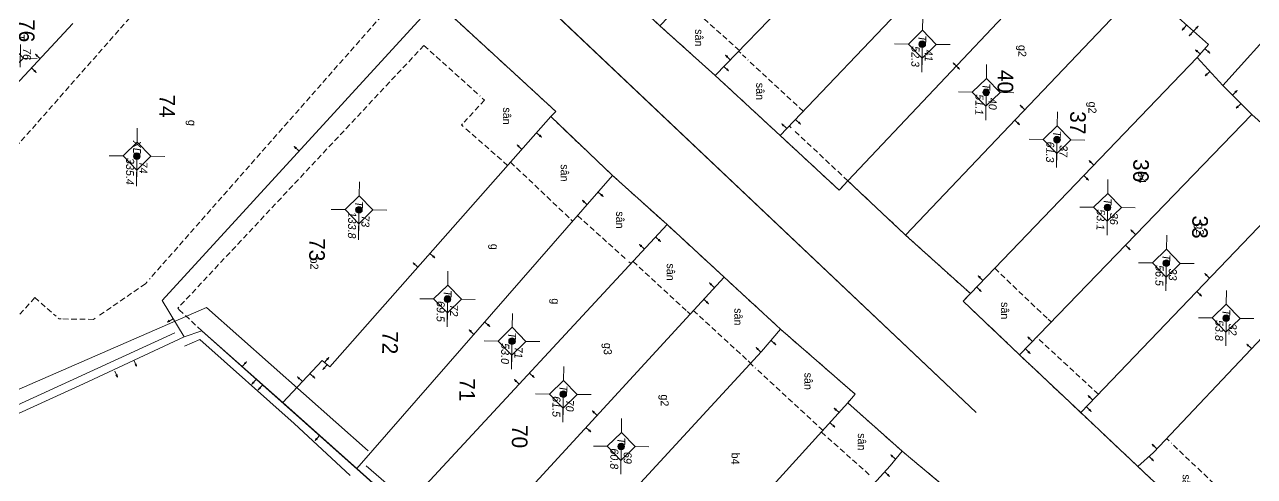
# Model space of a CAD drawing. Extents: x 601689 to 602595, y 1189742 to 1190763.
# Drawn here: x 602062.5 to 602117.8, y 1190555.5 to 1190575.8 of the extents above; entities that cross this region are included whole.
import ezdxf
from ezdxf.enums import TextEntityAlignment as Align

# ---------------------------------------------------------------- set-up
doc = ezdxf.new("R2010")
doc.units = 0
doc.header["$MEASUREMENT"] = 0
doc.linetypes.add('HIDDEN', pattern=[0.375, 0.25, -0.125])
for name, color, linetype in [('10', 250, 'Continuous'), ('11', 7, 'Continuous'), ('13', 7, 'Continuous'), ('14', 7, 'Continuous'), ('15', 7, 'Continuous'), ('16', 7, 'Continuous'), ('22', 7, 'Continuous'), ('53', 7, 'Continuous'), ('57', 7, 'Continuous')]:
    doc.layers.add(name, color=color, linetype=linetype)
doc.layers.get('0').off()
doc.styles.add('TXT', font='vnshx.shx')

# ---------------------------------------------------------------- blocks, each defined once
blk = doc.blocks.new('NH3R')
at = {"layer": '16', "color": 7, "linetype": 'Continuous', "lineweight": 0}
for p, q in [((0, 0), (0.297, -0.005)), ((0.297, -0.005), (0.186, 0.031)), ((0.297, -0.005), (0.189, -0.033))]:
    blk.add_line(p, q, dxfattribs=at)
blk = doc.blocks.new('*M2166216621662166')
at = {"layer": '13', "color": 3, "linetype": 'Continuous', "lineweight": 0}
blk.add_line((602284.042, 1189750.136), (602285.062, 1189750.136), dxfattribs=at)
at = {"layer": '13', "color": 3, "linetype": 'Continuous', "lineweight": 0, "style": 'TXT', "oblique": 7.6055}
for s, p in [('69', (602284.192, 1189750.436)), ('60.8', (602284.042, 1189749.836))]:
    blk.add_text(s, height=0.36, dxfattribs=at).set_placement(p, align=Align.MIDDLE_LEFT)
blk.add_text('T', height=0.36, dxfattribs=at).set_placement((602283.845, 1189750.136), align=Align.MIDDLE_RIGHT)
blk = doc.blocks.new('*M2167216721672167')
at = {"layer": '13', "color": 3, "linetype": 'Continuous', "lineweight": 0}
blk.add_line((602281.735, 1189747.499), (602282.755, 1189747.499), dxfattribs=at)
at = {"layer": '13', "color": 3, "linetype": 'Continuous', "lineweight": 0, "style": 'TXT', "oblique": 7.6055}
for s, p in [('70', (602281.885, 1189747.799)), ('61.5', (602281.735, 1189747.199))]:
    blk.add_text(s, height=0.36, dxfattribs=at).set_placement(p, align=Align.MIDDLE_LEFT)
blk.add_text('T', height=0.36, dxfattribs=at).set_placement((602281.538, 1189747.499), align=Align.MIDDLE_RIGHT)
blk = doc.blocks.new('*M2168216821682168')
at = {"layer": '13', "color": 3, "linetype": 'Continuous', "lineweight": 0}
blk.add_line((602279.387, 1189745.157), (602280.407, 1189745.157), dxfattribs=at)
at = {"layer": '13', "color": 3, "linetype": 'Continuous', "lineweight": 0, "style": 'TXT', "oblique": 7.6055}
for s, p in [('71', (602279.537, 1189745.457)), ('53.0', (602279.387, 1189744.857))]:
    blk.add_text(s, height=0.36, dxfattribs=at).set_placement(p, align=Align.MIDDLE_LEFT)
blk.add_text('T', height=0.36, dxfattribs=at).set_placement((602279.19, 1189745.157), align=Align.MIDDLE_RIGHT)
blk = doc.blocks.new('*M2169216921692169')
at = {"layer": '13', "color": 3, "linetype": 'Continuous', "lineweight": 0}
blk.add_line((602277.535, 1189742.23), (602278.555, 1189742.23), dxfattribs=at)
at = {"layer": '13', "color": 3, "linetype": 'Continuous', "lineweight": 0, "style": 'TXT', "oblique": 7.6055}
blk.add_text('T', height=0.36, dxfattribs=at).set_placement((602277.338, 1189742.23), align=Align.MIDDLE_RIGHT)
for s, p in [('72', (602277.685, 1189742.53)), ('69.5', (602277.535, 1189741.93))]:
    blk.add_text(s, height=0.36, dxfattribs=at).set_placement(p, align=Align.MIDDLE_LEFT)
blk = doc.blocks.new('*M2170217021702170')
at = {"layer": '13', "color": 3, "linetype": 'Continuous', "lineweight": 0}
blk.add_line((602273.582, 1189738.188), (602274.857, 1189738.188), dxfattribs=at)
at = {"layer": '13', "color": 3, "linetype": 'Continuous', "lineweight": 0, "style": 'TXT', "oblique": 7.6055}
for s, p in [('73', (602273.732, 1189738.488)), ('133.8', (602273.582, 1189737.888))]:
    blk.add_text(s, height=0.36, dxfattribs=at).set_placement(p, align=Align.MIDDLE_LEFT)
blk.add_text('T', height=0.36, dxfattribs=at).set_placement((602273.385, 1189738.188), align=Align.MIDDLE_RIGHT)
blk = doc.blocks.new('*M2171217121712171')
at = {"layer": '13', "color": 3, "linetype": 'Continuous', "lineweight": 0}
blk.add_line((602271.316, 1189728.166), (602272.591, 1189728.166), dxfattribs=at)
at = {"layer": '13', "color": 3, "linetype": 'Continuous', "lineweight": 0, "style": 'TXT', "oblique": 7.6055}
for s, p in [('74', (602271.466, 1189728.466)), ('335.4', (602271.316, 1189727.866))]:
    blk.add_text(s, height=0.36, dxfattribs=at).set_placement(p, align=Align.MIDDLE_LEFT)
blk.add_text('XD', height=0.36, dxfattribs=at).set_placement((602271.197, 1189728.166), align=Align.MIDDLE_RIGHT)
blk = doc.blocks.new('*M2173217321732173')
at = {"layer": '13', "color": 3, "linetype": 'Continuous', "lineweight": 0}
blk.add_line((602266.993, 1189722.373), (602268.013, 1189722.373), dxfattribs=at)
at = {"layer": '13', "color": 3, "linetype": 'Continuous', "lineweight": 0, "style": 'TXT', "oblique": 7.6055}
blk.add_text('T', height=0.36, dxfattribs=at).set_placement((602266.796, 1189722.373), align=Align.MIDDLE_RIGHT)
for s, p in [('76', (602267.143, 1189722.673)), ('12.6', (602266.993, 1189722.073))]:
    blk.add_text(s, height=0.36, dxfattribs=at).set_placement(p, align=Align.MIDDLE_LEFT)
blk = doc.blocks.new('CENTRD')
at = {"layer": '11', "linetype": 'Continuous', "lineweight": 0}
h = blk.add_hatch(color=2, dxfattribs=at)
edge = h.paths.add_edge_path()
edge.add_arc((0, 0), 0.15, 0, 360)
at = {"layer": '11', "color": 2, "linetype": 'Continuous', "lineweight": 0}
for p, q in [((0, 1.25), (0, 0.625)), ((0, 0.625), (-0.625, 0)), ((0.625, 0), (0, 0.625)), ((-0.625, 0), (-1.25, 0)), ((-0.625, 0), (0, -0.625)), ((0, -0.625), (0.625, 0)), ((1.25, 0), (0.625, 0)), ((0, -0.625), (0, -1.25))]:
    blk.add_line(p, q, dxfattribs=at)
blk.add_circle((0, 0), 0.15, dxfattribs=at)
blk = doc.blocks.new('NH3')
at = {"layer": '16', "color": 7, "linetype": 'Continuous', "lineweight": 0}
for p, q in [((-0.199, -0.002), (-0.113, 0.021)), ((0.197, -0.012), (0.107, 0.015)), ((-0.199, -0.002), (0.197, -0.012)), ((-0.199, -0.002), (-0.116, -0.035)), ((0.197, -0.012), (0.104, -0.027))]:
    blk.add_line(p, q, dxfattribs=at)
blk = doc.blocks.new('BDONG')
at = {"color": 7, "linetype": 'Continuous', "lineweight": 0}
for p, q in [((0, 0), (0, -1.508)), ((0, 0), (2.759, 0)), ((0.342, 0), (0.342, -1.508)), ((0.797, 0), (0.797, -1.508)), ((1.274, 0), (1.274, -1.508)), ((1.73, 0), (1.73, -1.508)), ((1.753, 0), (1.753, -1.508)), ((2.072, 0), (2.072, -1.508)), ((2.759, 0), (2.759, -1.508)), ((0, -0.308), (1.73, -0.308)), ((1.753, -0.308), (2.759, -0.308)), ((0, -0.458), (1.73, -0.458)), ((1.753, -0.458), (2.759, -0.458)), ((0, -0.608), (1.73, -0.608)), ((1.753, -0.608), (2.759, -0.608)), ((0, -0.758), (1.73, -0.758)), ((1.753, -0.758), (2.759, -0.758)), ((0, -0.908), (1.73, -0.908)), ((1.753, -0.908), (2.759, -0.908)), ((0, -1.058), (1.73, -1.058)), ((1.753, -1.058), (2.759, -1.058)), ((0, -1.208), (1.73, -1.208)), ((1.753, -1.208), (2.759, -1.208)), ((0, -1.358), (1.73, -1.358)), ((1.753, -1.358), (2.759, -1.358)), ((0, -1.508), (1.73, -1.508)), ((1.753, -1.508), (2.759, -1.508))]:
    blk.add_line(p, q, dxfattribs=at)
at = {"color": 7, "linetype": 'Continuous', "lineweight": 0, "style": 'TXT'}
blk.add_text('B%%182ng c%%184c th%%246a bi%%213n %%174%%233ng ', height=0.049998, rotation=360, dxfattribs=at).set_placement((0.008, 0.046))
for s, height, p in [('(D%%239ng cho ch%%216nh l%%253 bi%%213n %%174%%233ng)', 0.054, (1.743, 0.05)), ('s%%232 TT', 0.05, (0.21, -0.099)), ('s%%232 hi%%214u', 0.049998, (0.639, -0.104)), ('s%%232 hi%%214u th%%246a', 0.049998, (1.135, -0.103)), ('s%%232 hi%%214u th%%246a', 0.049998, (1.612, -0.107)), ('s%%232 hi%%214u th%%246a b%%225', 0.049998, (2.559, -0.108)), ('s%%232 TT', 0.05, (1.936, -0.114)), ('Th%%246a th%%170m', 0.049998, (0.227, -0.214)), ('Th%%246a th%%170m', 0.049998, (0.63, -0.213)), ('g%%232c c%%241a th%%246a', 0.049998, (1.137, -0.187)), ('Th%%246a b%%225', 0.049998, (1.956, -0.203)), ('(ch%%216 %%174%%184nh s%%232 m%%233t l%%199n)', 0.049998, (2.638, -0.204)), ('l%%169n c%%203n', 0.049998, (1.56, -0.224)), ('m%%237i th%%170m', 0.049998, (1.101, -0.282))]:
    blk.add_text(s, height=height, rotation=360, dxfattribs=at).set_placement(p, align=Align.CENTER)
blk = doc.blocks.new('BANG')
at = {"color": 7, "linetype": 'Continuous', "lineweight": 0, "xscale": 9.999585560760034, "yscale": 9.999585560760034, "rotation": 359.9999199552673}
blk.add_blockref('BDONG', (0, 0), dxfattribs=at)
blk = doc.blocks.new('*M2299229922992299')
at = {"layer": '13', "color": 3, "linetype": 'Continuous', "lineweight": 0}
blk.add_line((602277.884, 1189777.26), (602278.904, 1189777.26), dxfattribs=at)
at = {"layer": '13', "color": 3, "linetype": 'Continuous', "lineweight": 0, "style": 'TXT', "oblique": 7.6055}
for s, p in [('32', (602278.034, 1189777.56)), ('53.8', (602277.884, 1189776.96))]:
    blk.add_text(s, height=0.36, dxfattribs=at).set_placement(p, align=Align.MIDDLE_LEFT)
blk.add_text('T', height=0.36, dxfattribs=at).set_placement((602277.687, 1189777.26), align=Align.MIDDLE_RIGHT)
blk = doc.blocks.new('*M2303230323032303')
at = {"layer": '13', "color": 3, "linetype": 'Continuous', "lineweight": 0}
blk.add_line((602275.452, 1189774.533), (602276.472, 1189774.533), dxfattribs=at)
at = {"layer": '13', "color": 3, "linetype": 'Continuous', "lineweight": 0, "style": 'TXT', "oblique": 7.6055}
for s, p in [('33', (602275.602, 1189774.833)), ('56.5', (602275.452, 1189774.233))]:
    blk.add_text(s, height=0.36, dxfattribs=at).set_placement(p, align=Align.MIDDLE_LEFT)
blk.add_text('T', height=0.36, dxfattribs=at).set_placement((602275.255, 1189774.533), align=Align.MIDDLE_RIGHT)
blk = doc.blocks.new('*M2305230523052305')
at = {"layer": '13', "color": 3, "linetype": 'Continuous', "lineweight": 0}
blk.add_line((602272.986, 1189771.851), (602274.006, 1189771.851), dxfattribs=at)
at = {"layer": '13', "color": 3, "linetype": 'Continuous', "lineweight": 0, "style": 'TXT', "oblique": 7.6055}
for s, p in [('36', (602273.136, 1189772.151)), ('53.1', (602272.986, 1189771.551))]:
    blk.add_text(s, height=0.36, dxfattribs=at).set_placement(p, align=Align.MIDDLE_LEFT)
blk.add_text('T', height=0.36, dxfattribs=at).set_placement((602272.789, 1189771.851), align=Align.MIDDLE_RIGHT)
blk = doc.blocks.new('*M2309230923092309')
at = {"layer": '13', "color": 3, "linetype": 'Continuous', "lineweight": 0}
blk.add_line((602269.977, 1189769.538), (602270.997, 1189769.538), dxfattribs=at)
at = {"layer": '13', "color": 3, "linetype": 'Continuous', "lineweight": 0, "style": 'TXT', "oblique": 7.6055}
for s, p in [('37', (602270.127, 1189769.838)), ('61.3', (602269.977, 1189769.238))]:
    blk.add_text(s, height=0.36, dxfattribs=at).set_placement(p, align=Align.MIDDLE_LEFT)
blk.add_text('T', height=0.36, dxfattribs=at).set_placement((602269.78, 1189769.538), align=Align.MIDDLE_RIGHT)
blk = doc.blocks.new('*M2312231223122312')
at = {"layer": '13', "color": 3, "linetype": 'Continuous', "lineweight": 0}
blk.add_line((602267.897, 1189766.322), (602268.917, 1189766.322), dxfattribs=at)
at = {"layer": '13', "color": 3, "linetype": 'Continuous', "lineweight": 0, "style": 'TXT', "oblique": 7.6055}
for s, p in [('40', (602268.047, 1189766.622)), ('51.1', (602267.897, 1189766.022))]:
    blk.add_text(s, height=0.36, dxfattribs=at).set_placement(p, align=Align.MIDDLE_LEFT)
blk.add_text('T', height=0.36, dxfattribs=at).set_placement((602267.7, 1189766.322), align=Align.MIDDLE_RIGHT)
blk = doc.blocks.new('*M2316231623162316')
at = {"layer": '13', "color": 3, "linetype": 'Continuous', "lineweight": 0}
blk.add_line((602265.776, 1189763.415), (602266.796, 1189763.415), dxfattribs=at)
at = {"layer": '13', "color": 3, "linetype": 'Continuous', "lineweight": 0, "style": 'TXT', "oblique": 7.6055}
for s, p in [('41', (602265.926, 1189763.715)), ('52.3', (602265.776, 1189763.115))]:
    blk.add_text(s, height=0.36, dxfattribs=at).set_placement(p, align=Align.MIDDLE_LEFT)
blk.add_text('T', height=0.36, dxfattribs=at).set_placement((602265.579, 1189763.415), align=Align.MIDDLE_RIGHT)

msp = doc.modelspace()

# ---------------------------------------------------------------- linework, layer by layer
at = {"layer": '10', "color": 7, "linetype": 'Continuous', "lineweight": 0}
for p, q in [((602091.083, 1190575.737), (602101.553, 1190586.664)), ((602093.572, 1190573.502), (602104.011, 1190584.28)), ((602125.812, 1190583.54), (602116.408, 1190573.049)), ((602096.495, 1190570.802), (602106.5, 1190581.295)), ((602099.538, 1190568.77), (602109.28, 1190579.067)), ((602091.083, 1190575.737), (602088.378, 1190578.273)), ((602060.502, 1190571.365), (602064.683, 1190575.838)), ((602093.572, 1190573.502), (602091.083, 1190575.737)), ((602105.049, 1190563.705), (602115.255, 1190574.305)), ((602115.255, 1190574.305), (602116.408, 1190573.049)), ((602096.495, 1190570.802), (602093.572, 1190573.502)), ((602116.408, 1190573.049), (602117.709, 1190571.751)), ((602086.177, 1190571.653), (602088.96, 1190569.005)), ((602107.261, 1190560.953), (602117.709, 1190571.751)), ((602117.709, 1190571.751), (602118.559, 1190570.979)), ((602088.96, 1190569.005), (602077.45, 1190555.842)), ((602088.96, 1190569.005), (602091.411, 1190566.801)), ((602110.016, 1190558.356), (602120.465, 1190569.253)), ((602091.411, 1190566.801), (602079.515, 1190554.004)), ((602091.411, 1190566.801), (602093.969, 1190564.447)), ((602105.049, 1190563.705), (602102.135, 1190566.334)), ((602093.969, 1190564.447), (602082.182, 1190551.627)), ((602093.969, 1190564.447), (602096.506, 1190562.111)), ((602110.016, 1190558.356), (602107.261, 1190560.953)), ((602074.12, 1190558.808), (602077.45, 1190555.842)), ((602099.531, 1190558.799), (602088.17, 1190546.295)), ((602099.531, 1190558.799), (602101.982, 1190556.625)), ((602112.583, 1190555.94), (602110.016, 1190558.356)), ((602101.982, 1190556.625), (602105.057, 1190554.053)), ((602077.45, 1190555.842), (602079.515, 1190554.004)), ((602115.594, 1190553.119), (602112.583, 1190555.94))]:
    msp.add_line(p, q, dxfattribs=at)
for points in [[(602081.017, 1190576.825), (602068.703, 1190563.392), (602069.69, 1190561.769)], [(602081.017, 1190576.825), (602086.4, 1190571.89), (602086.177, 1190571.653)], [(602102.135, 1190566.334), (602107.096, 1190571.537), (602111.987, 1190576.669)], [(602115.255, 1190574.305), (602115.763, 1190574.898), (602114.409, 1190576.086)], [(602086.177, 1190571.653), (602076.232, 1190560.41), (602075.896, 1190560.704), (602074.12, 1190558.808)], [(602099.538, 1190568.77), (602099.152, 1190568.346), (602096.495, 1190570.802)], [(602102.135, 1190566.334), (602102.105, 1190566.355), (602099.538, 1190568.77)], [(602069.69, 1190561.769), (602065.161, 1190559.651), (602059.133, 1190556.904), (602054.072, 1190563.404), (602053.58, 1190564), (602057.467, 1190568.097), (602057.862, 1190568.551)], [(602112.583, 1190555.94), (602113.281, 1190556.571), (602123.094, 1190566.927)], [(602107.261, 1190560.953), (602104.724, 1190563.368), (602105.049, 1190563.705)], [(602059.133, 1190556.904), (602065.161, 1190559.651), (602069.69, 1190561.769), (602070.474, 1190562.038), (602088.17, 1190546.295), (602090.72, 1190544.19), (602102.397, 1190533.709), (602106.555, 1190529.842), (602104.919, 1190528.704), (602101.904, 1190526.865), (602098.764, 1190524.719), (602092.467, 1190520.625), (602100.999, 1190509.077), (602101.678, 1190508.248), (602107.631, 1190500.385), (602110.736, 1190497.123), (602119.293, 1190486.665), (602120.788, 1190484.804), (602129.978, 1190473.057), (602130.484, 1190472.141), (602134.061, 1190465.271)], [(602069.69, 1190561.769), (602070.474, 1190562.038), (602074.12, 1190558.808)], [(602096.506, 1190562.111), (602095.662, 1190561.103), (602084.78, 1190549.311)], [(602096.506, 1190562.111), (602099.867, 1190559.185), (602099.531, 1190558.799)], [(602101.982, 1190556.625), (602101.442, 1190555.963), (602090.72, 1190544.19)]]:
    msp.add_lwpolyline(points, dxfattribs=at)
at = {"layer": '14', "color": 6, "linetype": 'HIDDEN', "lineweight": 0}
for p, q in [((602072.448, 1190582.002), (602062.036, 1190570.195)), ((602094.658, 1190574.628), (602092.159, 1190576.861)), ((602078.823, 1190576.475), (602068.126, 1190564.351)), ((602080.47, 1190574.852), (602069.398, 1190563.043)), ((602080.47, 1190574.852), (602083, 1190572.577)), ((602094.727, 1190574.507), (602094.627, 1190574.598)), ((602094.944, 1190574.303), (602094.806, 1190574.425)), ((602097.531, 1190571.898), (602095.033, 1190574.212)), ((602083.197, 1190572.395), (602082.274, 1190571.407)), ((602083.088, 1190572.485), (602083.197, 1190572.395)), ((602082.213, 1190571.338), (602082.162, 1190571.289)), ((602082.241, 1190571.218), (602082.162, 1190571.289)), ((602084.236, 1190569.46), (602082.33, 1190571.136)), ((602096.99, 1190571.155), (602096.902, 1190571.237)), ((602099.538, 1190568.77), (602097.109, 1190571.044)), ((602084.369, 1190569.608), (602087.083, 1190567.031)), ((602087.386, 1190567.206), (602089.608, 1190565.206)), ((602087.083, 1190567.031), (602087.162, 1190566.95)), ((602089.687, 1190565.135), (602089.786, 1190565.053)), ((602089.878, 1190565.152), (602092.317, 1190562.898)), ((602106.145, 1190564.839), (602108.543, 1190562.556)), ((602067.943, 1190564.143), (602065.793, 1190562.672)), ((602068.024, 1190564.232), (602067.943, 1190564.143)), ((602062.964, 1190563.522), (602059.927, 1190560.132)), ((602062.964, 1190563.522), (602063.923, 1190562.689)), ((602069.477, 1190562.962), (602069.398, 1190563.043)), ((602070.474, 1190562.038), (602069.477, 1190562.962)), ((602092.317, 1190562.898), (602092.366, 1190562.858)), ((602092.366, 1190562.858), (602092.436, 1190562.797)), ((602092.588, 1190562.945), (602095.057, 1190560.681)), ((602064.012, 1190562.607), (602064.061, 1190562.567)), ((602064.151, 1190562.565), (602064.061, 1190562.567)), ((602065.611, 1190562.545), (602064.231, 1190562.564)), ((602065.682, 1190562.594), (602065.611, 1190562.545)), ((602108.543, 1190562.556), (602108.692, 1190562.415)), ((602110.807, 1190559.185), (602108.032, 1190561.743)), ((602095.057, 1190560.681), (602095.176, 1190560.57)), ((602095.284, 1190560.438), (602095.155, 1190560.56)), ((602098.424, 1190557.555), (602095.373, 1190560.367)), ((602098.353, 1190557.476), (602100.586, 1190555.495)), ((602113.989, 1190557.091), (602113.879, 1190557.193)), ((602116.812, 1190554.393), (602114.088, 1190556.99))]:
    msp.add_line(p, q, dxfattribs=at)
at = {"layer": '22', "color": 7, "linetype": 'HIDDEN', "lineweight": 0}
for p, q in [((602091.083, 1190575.737), (602088.378, 1190578.273)), ((602081.017, 1190576.825), (602086.4, 1190571.89)), ((602093.572, 1190573.502), (602091.083, 1190575.737)), ((602096.495, 1190570.802), (602093.572, 1190573.502)), ((602086.4, 1190571.89), (602086.177, 1190571.653)), ((602086.177, 1190571.653), (602088.96, 1190569.005)), ((602099.152, 1190568.346), (602096.495, 1190570.802)), ((602088.96, 1190569.005), (602091.411, 1190566.801)), ((602099.538, 1190568.77), (602099.152, 1190568.346)), ((602102.135, 1190566.334), (602099.538, 1190568.77)), ((602091.411, 1190566.801), (602093.969, 1190564.447)), ((602105.049, 1190563.705), (602102.135, 1190566.334)), ((602093.969, 1190564.447), (602096.506, 1190562.111)), ((602104.724, 1190563.368), (602105.019, 1190563.675)), ((602107.261, 1190560.953), (602104.724, 1190563.368)), ((602105.019, 1190563.675), (602105.049, 1190563.705)), ((602096.506, 1190562.111), (602099.867, 1190559.185)), ((602110.036, 1190558.336), (602107.261, 1190560.953)), ((602099.867, 1190559.185), (602099.531, 1190558.799)), ((602099.531, 1190558.799), (602101.982, 1190556.625)), ((602112.583, 1190555.94), (602110.036, 1190558.336)), ((602101.982, 1190556.625), (602105.057, 1190554.053)), ((602115.594, 1190553.119), (602112.583, 1190555.94))]:
    msp.add_line(p, q, dxfattribs=at)
at = {"layer": '57', "color": 172, "linetype": 'Continuous', "lineweight": 0}
for p, q in [((602105.306, 1190558.36), (602076.142, 1190585.942)), ((602061.624, 1190558.43), (602069.273, 1190561.935)), ((602077.871, 1190555.966), (602079.67, 1190554.402))]:
    msp.add_line(p, q, dxfattribs=at)
for points in [[(602105.306, 1190558.36), (602076.142, 1190585.942), (602068.744, 1190592.704), (602068.715, 1190592.724)], [(602077.961, 1190556.635), (602070.698, 1190563.085), (602052.68, 1190555.252), (602038.299, 1190548.639)], [(602069.695, 1190561.349), (602070.388, 1190561.64), (602074.637, 1190557.861), (602077.155, 1190555.527)]]:
    msp.add_lwpolyline(points, dxfattribs=at)

# ---------------------------------------------------------------- block references
at = {"color": 7, "linetype": 'Continuous', "lineweight": 0, "rotation": 269.2144660607985}
msp.add_blockref('BANG', (602068.937, 1190565.909), dxfattribs=at)
at = {"layer": '11', "color": 2, "linetype": 'Continuous', "lineweight": 0, "rotation": 269.1680420500809}
for p in [(602102.887, 1190574.908), (602061.831, 1190574.287), (602105.762, 1190572.745), (602108.948, 1190570.619), (602067.561, 1190569.881), (602111.217, 1190567.576), (602077.549, 1190567.469), (602113.863, 1190565.072), (602081.533, 1190563.458), (602116.554, 1190562.6), (602084.433, 1190561.564), (602086.74, 1190559.182), (602089.344, 1190556.837)]:
    msp.add_blockref('CENTRD', p, dxfattribs=at)
at = {"layer": '13', "color": 3, "linetype": 'Continuous', "lineweight": 0, "rotation": 269.1680420500809}
for name, p in [('*M2173217321732173', (-578789.772, 1810053.049)), ('*M2316231623162316', (-578790.27, 1810052.359)), ('*M2312231223122312', (-578790.27, 1810052.359)), ('*M2309230923092309', (-578790.27, 1810052.359)), ('*M2171217121712171', (-578790.27, 1810052.359)), ('*M2170217021702170', (-578790.27, 1810052.359)), ('*M2305230523052305', (-578790.27, 1810052.359)), ('*M2303230323032303', (-578790.27, 1810052.359)), ('*M2169216921692169', (-578790.27, 1810052.359)), ('*M2299229922992299', (-578790.27, 1810052.359)), ('*M2168216821682168', (-578790.27, 1810052.359)), ('*M2167216721672167', (-578790.27, 1810052.359)), ('*M2166216621662166', (-578790.27, 1810052.359))]:
    msp.add_blockref(name, p, dxfattribs=at)
at = {"layer": '16', "color": 7, "linetype": 'Continuous', "lineweight": 0}
for name, p, rotation in [('NH3R', (602114.774, 1190575.762), 228.7187643918141), ('NH3R', (602115.091, 1190575.497), 228.7187643918141), ('NH3R', (602115.091, 1190575.497), 48.7187643918141), ('NH3R', (602094.253, 1190574.212), 137.158519188202), ('NH3R', (602115.396, 1190574.462), 139.4000479139399), ('NH3R', (602115.6, 1190574.71), 319.4000479139398), ('NH3', (602104.408, 1190573.924), 136.5824646593384), ('NH3R', (602115.826, 1190573.677), 222.5542242243858), ('NH3R', (602115.826, 1190573.677), 222.5542242243858), ('NH3R', (602116.842, 1190572.623), 45.09175881297213), ('NH3R', (602117.226, 1190572.238), 225.0917588129721), ('NH3R', (602096.79, 1190571.118), 137.158519188202), ('NH3R', (602085.537, 1190570.932), 318.5102294961055), ('NH3R', (602084.877, 1190570.181), 137.0920242945552), ('NH3R', (602088.311, 1190568.264), 318.831193463489), ('NH3R', (602087.812, 1190567.69), 137.0920242945552), ('NH3R', (602112.485, 1190566.352), 135.9405926620952), ('NH3R', (602090.893, 1190566.248), 317.0920242945552), ('NH3R', (602080.743, 1190565.508), 318.5102294961055), ('NH3R', (602090.386, 1190565.706), 137.0920242945552), ('NH3R', (602112.029, 1190565.878), 315.9405926620952), ('NH3R', (602080.194, 1190564.885), 137.0920242945552), ('NH3R', (602105.617, 1190564.296), 136.0727194552933), ('NH3R', (602069.192, 1190562.576), 211.3131346400717), ('NH3R', (602083.21, 1190562.424), 318.831193463489), ('NH3R', (602082.722, 1190561.871), 137.0920242945552), ('NH3R', (602096.08, 1190561.607), 317.3002148418597), ('NH3R', (602107.839, 1190561.546), 136.0727194552933), ('NH3R', (602095.632, 1190561.073), 137.3002148418597), ('NH3R', (602117.695, 1190561.231), 136.5447026497982), ('NH3R', (602067.426, 1190560.71), 295.0608361604904), ('NH3R', (602072.292, 1190560.423), 48.45915194303256), ('NH3R', (602072.292, 1190560.423), 48.45385604959869), ('NH3R', (602075.995, 1190560.612), 48.75624073258246), ('NH3R', (602066.569, 1190560.222), 294.5084310702699), ('NH3R', (602075.004, 1190559.756), 136.8659246421498), ('NH3R', (602075.338, 1190560.112), 318.5102294961055), ('NH3R', (602085.219, 1190560.136), 317.0920242945552), ('NH3R', (602073.221, 1190559.6), 228.4591519430325), ('NH3R', (602084.752, 1190559.642), 137.0920242945552), ('NH3R', (602110.553, 1190558.918), 136.0727194552933), ('NH3R', (602099.145, 1190558.355), 137.6781682722906), ('NH3R', (602098.739, 1190557.901), 317.6781682722907), ('NH3R', (602113.434, 1190556.729), 136.0727194552933), ('NH3R', (602101.687, 1190556.26), 137.6781682722906), ('NH3R', (602101.198, 1190555.697), 317.6781682722907)]:
    msp.add_blockref(name, p, dxfattribs=dict(at, rotation=rotation))
for p, xscale, yscale, rotation in [((602063.212, 1190574.258), 1.000001207902172, 1.000001207902172, 136.9225839998702), ((602062.816, 1190573.844), 1.000001207902172, 1.000001207902172, 316.9225839998703), ((602093.958, 1190573.907), 0.9999979172492232, 0.9999979172492232, 318.1411940997695), ((602107.502, 1190571.961), 0.999998684922484, 0.999998684922484, 136.0916000813754), ((602097.186, 1190571.523), 0.9999979172492232, 0.9999979172492232, 318.1411940997695), ((602107.055, 1190571.497), 0.9999986849224836, 0.9999986849224836, 316.0916000813754), ((602074.855, 1190570.109), 0.9999987737190568, 0.9999987737190568, 137.4797307174071), ((602110.598, 1190569.469), 0.999998684922484, 0.999998684922484, 136.0916000813754), ((602110.152, 1190569.004), 0.9999986849224836, 0.9999986849224836, 316.0916000813754), ((602115.809, 1190564.396), 0.999998704904424, 0.999998704904424, 136.1956133585076), ((602093.532, 1190563.982), 0.9999972961278862, 0.9999972961278862, 137.442130200041), ((602105.332, 1190564.001), 0.9999986849224836, 0.9999986849224836, 316.0916000813754), ((602115.241, 1190563.805), 0.999998704904424, 0.999998704904424, 316.1956133585075), ((602093.055, 1190563.449), 0.9999972961278862, 0.9999972961278862, 317.442130200041), ((602107.525, 1190561.22), 0.9999986849224836, 0.9999986849224836, 316.0916000813754), ((602076.124, 1190560.51), 0.9999986920240416, 0.9999986920240416, 228.3019539479247), ((602072.935, 1190559.854), 0.9999986920240416, 0.9999986920240416, 228.3019539479247), ((602088.263, 1190558.234), 0.9999972961278862, 0.9999972961278862, 137.442130200041), ((602110.27, 1190558.622), 0.9999986849224836, 0.9999986849224836, 316.0916000813754), ((602087.756, 1190557.691), 0.9999972961278862, 0.9999972961278862, 317.442130200041), ((602075.78, 1190557.325), 0.9999986920240416, 0.9999986920240416, 228.3019539479247), ((602113.079, 1190556.393), 0.9999986849224836, 0.9999986849224836, 316.0916000813754)]:
    msp.add_blockref('NH3R', p, dxfattribs=dict(at, xscale=xscale, yscale=yscale, rotation=rotation))

# ---------------------------------------------------------------- texts
at = {"layer": '15', "color": 7, "linetype": 'Continuous', "lineweight": 0, "style": 'TXT'}
for s, p in [('s%%169n', (602092.851, 1190575.582)), ('g2', (602107.392, 1190574.873)), ('s%%169n', (602095.599, 1190573.174)), ('g2', (602110.547, 1190572.329)), ('s%%169n', (602084.212, 1190572.07)), ('g', (602070.044, 1190571.505)), ('s%%169n', (602086.808, 1190569.514)), ('b4', (602112.775, 1190569.198)), ('s%%169n', (602089.299, 1190567.401)), ('g2', (602115.383, 1190566.863)), ('g', (602083.648, 1190565.938)), ('b2', (602075.549, 1190565.319)), ('s%%169n', (602091.576, 1190565.059)), ('g', (602086.395, 1190563.49)), ('s%%169n', (602106.614, 1190563.323)), ('s%%169n', (602094.619, 1190563.047)), ('g3', (602088.747, 1190561.487)), ('s%%169n', (602097.77, 1190560.154)), ('g2', (602091.306, 1190559.173)), ('s%%169n', (602100.172, 1190557.431)), ('b4', (602094.49, 1190556.558)), ('s%%169n', (602114.778, 1190555.581))]:
    msp.add_text(s, height=0.36, rotation=269.2144, dxfattribs=at).set_placement(p, align=Align.MIDDLE_LEFT)
at = {"layer": '53', "color": 200, "linetype": 'Continuous', "lineweight": 0, "style": 'TXT'}
for s, p in [('76', (602062.616, 1190576.036)), ('40', (602106.637, 1190573.753)), ('74', (602068.93, 1190572.65)), ('37', (602109.892, 1190571.898)), ('36', (602112.732, 1190569.749)), ('33', (602115.387, 1190567.212)), ('73', (602075.671, 1190566.198)), ('72', (602078.955, 1190562.022)), ('71', (602082.426, 1190559.904)), ('70', (602084.787, 1190557.801))]:
    msp.add_text(s, height=0.7, rotation=269.2144, dxfattribs=at).set_placement(p, align=Align.MIDDLE_LEFT)

doc.saveas('drawing.dxf')
